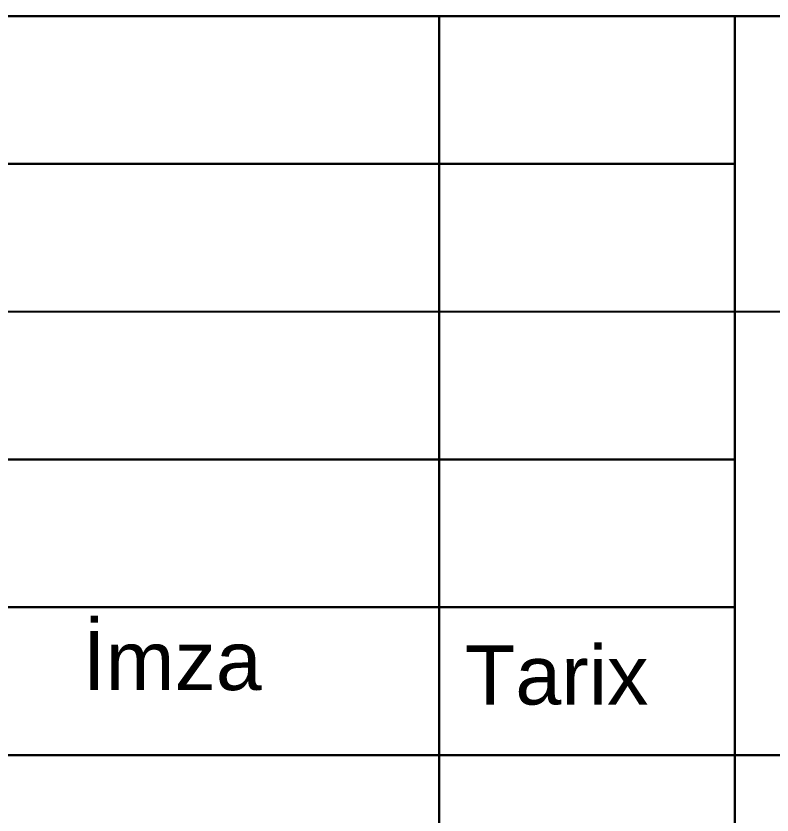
# Model space of a CAD drawing. Header units: millimetres. Extents: x 120281 to 1416367021, y -641565767 to 918373.
# Drawn here: x 1020500 to 1023059, y 871832 to 874537 of the extents above; entities that cross this region are included whole.
import ezdxf

# ---------------------------------------------------------------- set-up
doc = ezdxf.new("R2010")
doc.units = ezdxf.units.MM
doc.layers.add('перегородка', color=130, linetype='Continuous', lineweight=20)
doc.layers.add('размер', color=90, linetype='Continuous', lineweight=40)
doc.styles.add('ARIAL', font='arial.ttf')

msp = doc.modelspace()

# ---------------------------------------------------------------- linework, layer by layer
at = {"layer": 'размер', "color": 0, "lineweight": 30}
for p, q in [((1016428.25327, 874536.99421, 0), (1034928.25816, 874536.36921, 0)), ((1021932.01256, 869033.23492, 0), (1021932.01256, 874536.99421, 0)), ((1022932.69607, 874536.99421, 0), (1022932.69607, 869033.23492, 0)), ((1016428.25327, 874036.65246, 0), (1022932.69607, 874036.65246, 0)), ((1016428.25327, 873536.3107, 0), (1034928.25816, 873535.6857, 0)), ((1016428.25327, 873035.96895, 0), (1022932.69607, 873035.96895, 0)), ((1016428.25327, 872535.6272, 0), (1022932.69607, 872535.6272, 0)), ((1016428.25327, 872035.28544, 0), (1034928.25816, 872034.66044, 0))]:
    msp.add_line(p, q, dxfattribs=at)

# ---------------------------------------------------------------- texts
at = {"layer": 'перегородка', "color": 0, "lineweight": 30, "char_height": 250.1708769, "attachment_point": 1, "style": 'ARIAL'}
for s, insert in [('\\H0.8x;İmza', (1020725.86824, 872455.31567, 0)), ('\\H0.8x;Tarix', (1022019.1652, 872406.34019, 0))]:
    msp.add_mtext(s, dxfattribs=dict(at, insert=insert))

doc.saveas('drawing.dxf')
